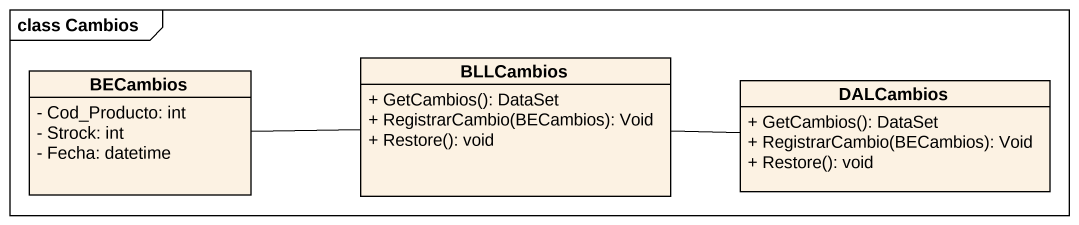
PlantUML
@startuml
mainframe class Cambios
hide circle
hide empty members
skinparam classAttributeIconSize 0
class BECambios {
  - Cod_Producto: int
  - Strock: int
  - Fecha: datetime
}
class BLLCambios {
  + GetCambios(): DataSet
  + RegistrarCambio(BECambios): Void
  + Restore(): void
}
class DALCambios {
  + GetCambios(): DataSet
  + RegistrarCambio(BECambios): Void
  + Restore(): void
}
BECambios -right- BLLCambios
BLLCambios -right- DALCambios
@enduml
